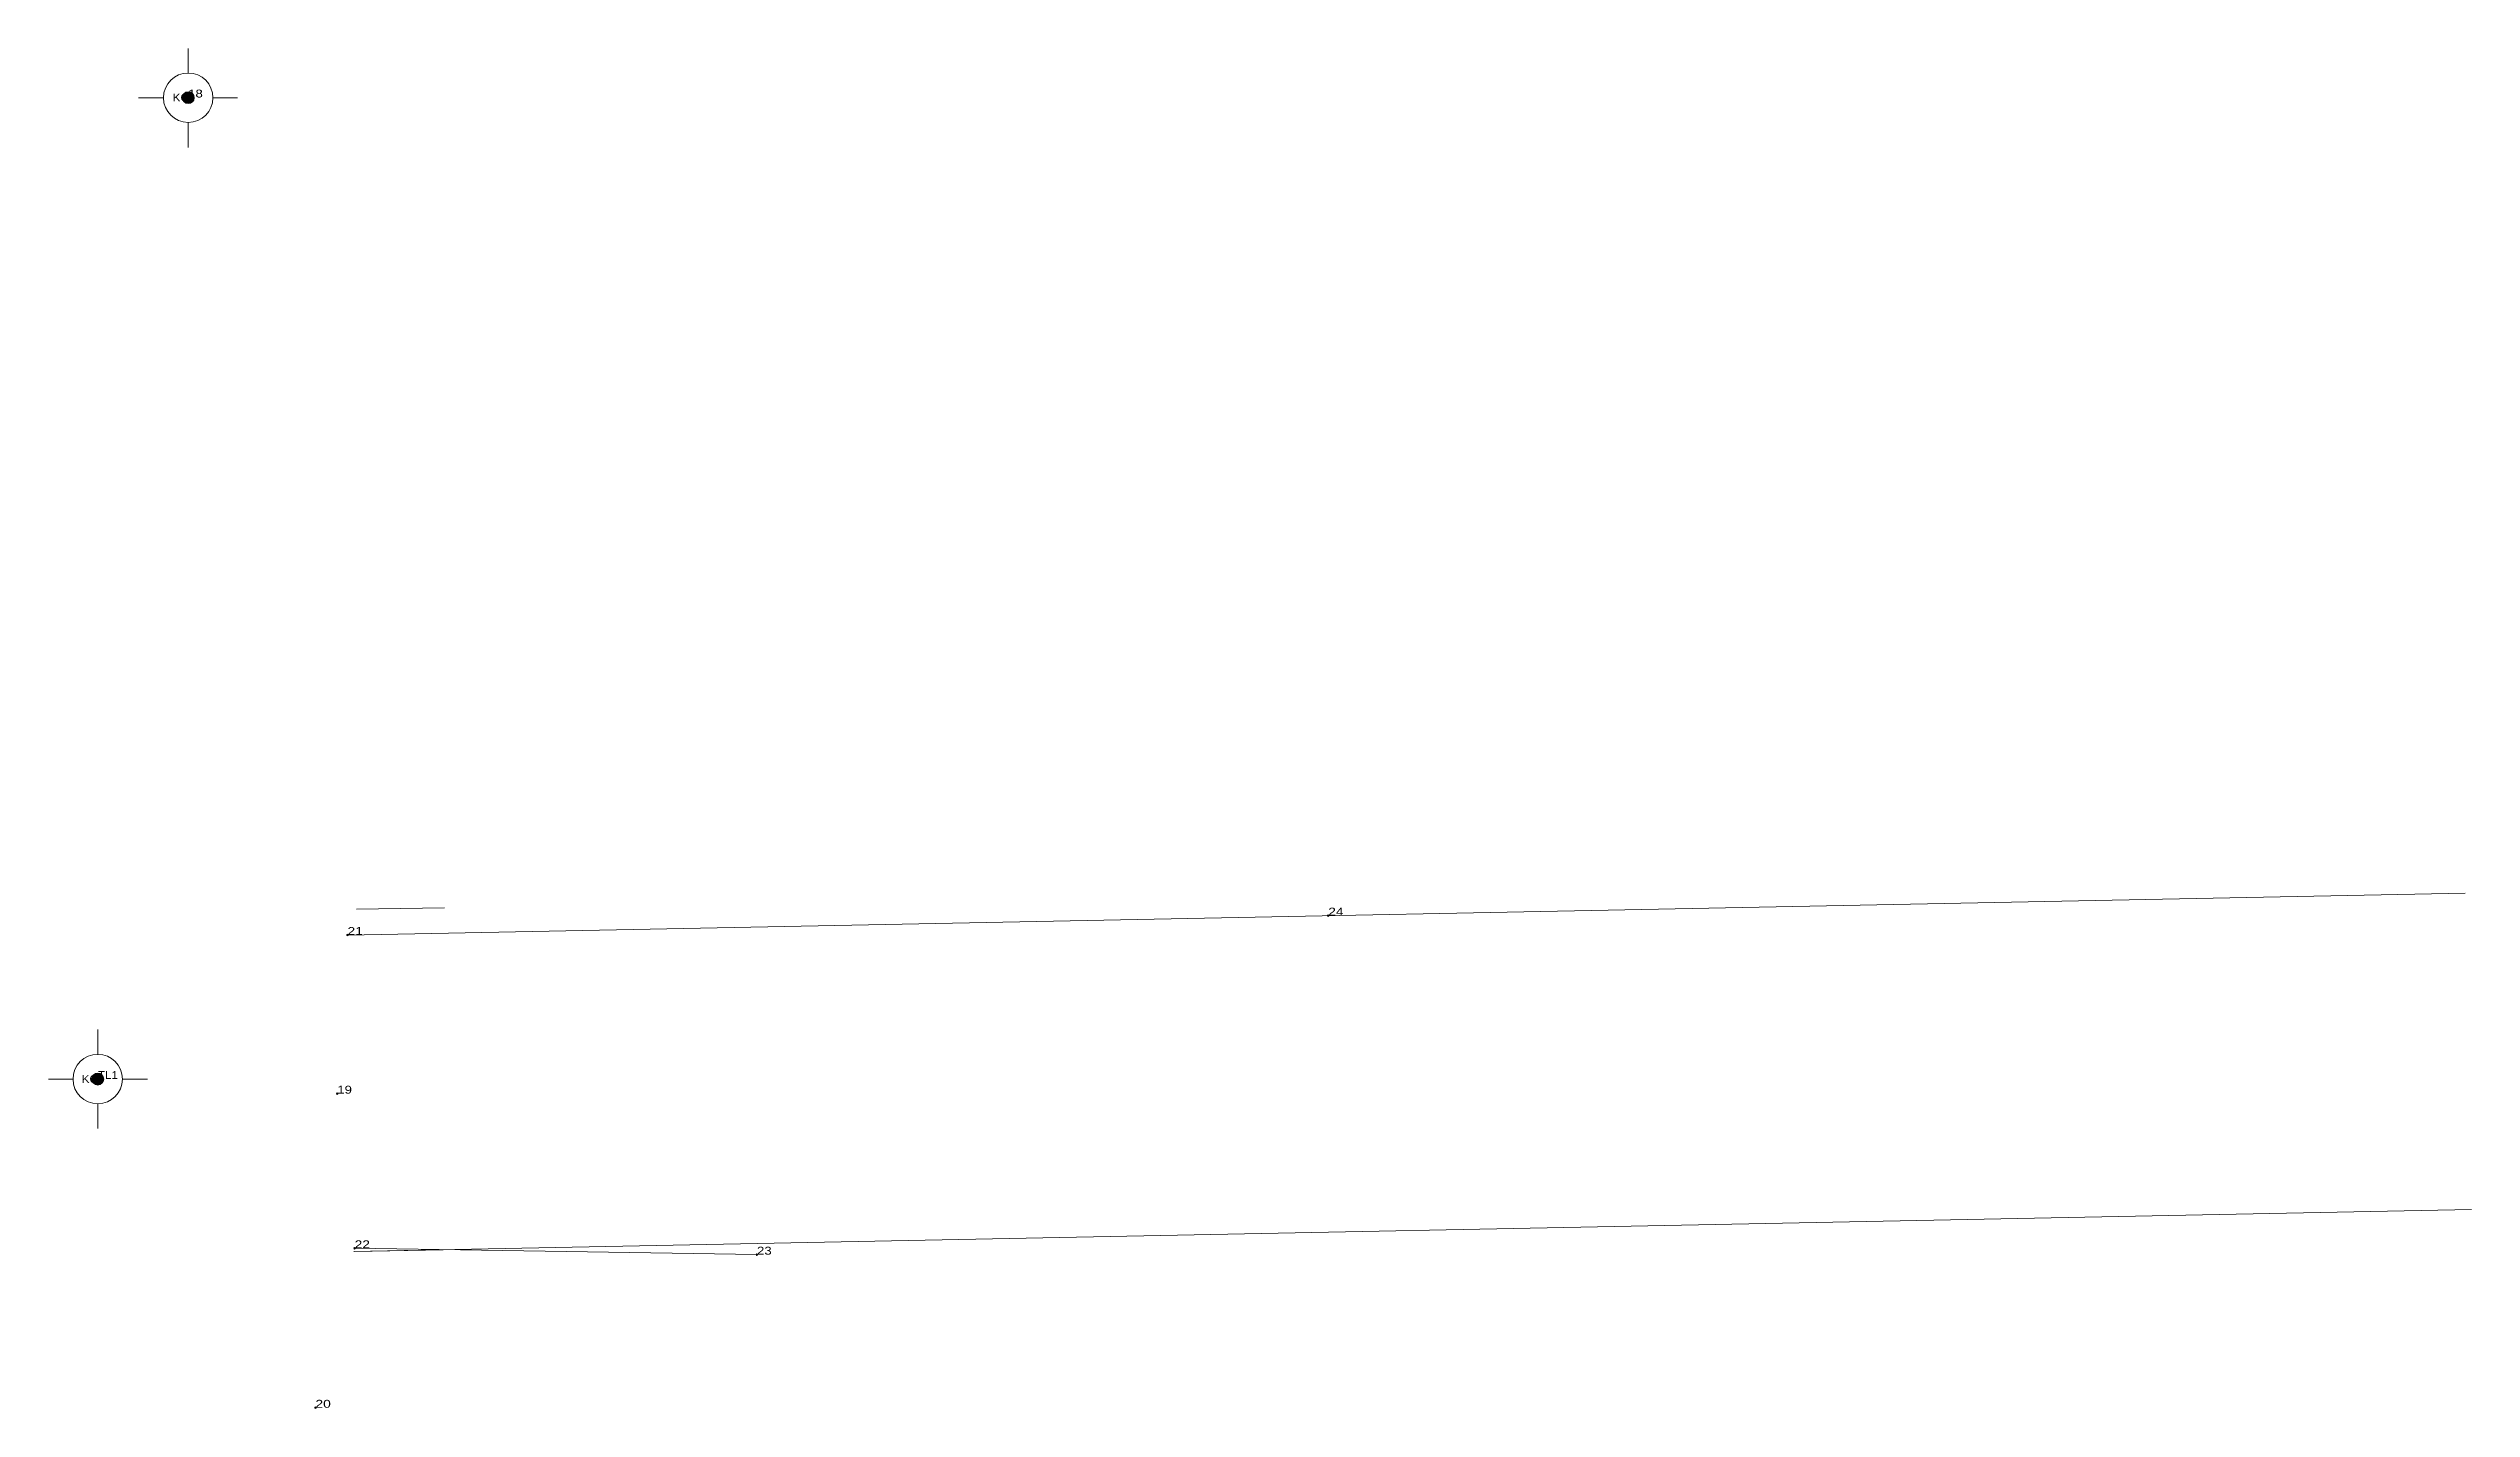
# Model space of a CAD drawing. Header units: metres. Extents: x 548097 to 548158, y 1838658 to 1838773.
# Drawn here: x 548096.6 to 548157.8, y 1838738.8 to 1838773.2 of the extents above.
import ezdxf
from ezdxf.enums import TextEntityAlignment as Align

# ---------------------------------------------------------------- set-up
doc = ezdxf.new("R2010")
doc.units = ezdxf.units.M
doc.header["$LTSCALE"] = 0.08
doc.header["$PDMODE"] = 32
doc.header["$PDSIZE"] = 0.04
doc.layers.add('12', color=7, linetype='Continuous')
doc.layers.add('9', color=7, linetype='Continuous')
doc.layers.add('15', color=7, linetype='Continuous', lineweight=13)
doc.layers.add('7', color=7, linetype='Continuous', lineweight=13)

msp = doc.modelspace()

# ---------------------------------------------------------------- hatches: boundary and pattern name
at = {"layer": '7'}
for points in [[(548100.13247, 1838771.82452, 1), (548100.13247, 1838772.12452, 1)], [(548097.84647, 1838747.01752, 1), (548097.84647, 1838747.31752, 1)]]:
    msp.add_hatch(color=256, dxfattribs=at).paths.add_polyline_path(points)

# ---------------------------------------------------------------- linework, layer by layer
at = {"layer": '15'}
for p, q in [((548104.16, 1838750.81), (548157.69, 1838751.87)), ((548106.61, 1838751.5), (548104.39, 1838751.46)), ((548104.32, 1838742.81), (548157.85, 1838743.87)), ((548104.34, 1838742.89), (548114.51, 1838742.73)), ((548106.58, 1838742.85), (548104.34, 1838742.81))]:
    msp.add_line(p, q, dxfattribs=at)
at = {"layer": '7'}
for p, q in [((548100.13, 1838772.6), (548100.13, 1838773.22)), ((548099.51, 1838771.97), (548098.88, 1838771.97)), ((548101.38, 1838771.97), (548100.76, 1838771.97)), ((548100.13, 1838770.72), (548100.13, 1838771.35)), ((548097.85, 1838747.79), (548097.85, 1838748.42)), ((548097.22, 1838747.17), (548096.6, 1838747.17)), ((548099.1, 1838747.17), (548098.47, 1838747.17)), ((548097.85, 1838745.92), (548097.85, 1838746.54))]:
    msp.add_line(p, q, dxfattribs=at)
for centre, radius in [((548100.13247, 1838771.97452), 0.625), ((548100.13247, 1838771.97452), 0.15), ((548097.84647, 1838747.16752), 0.625), ((548097.84647, 1838747.16752), 0.15)]:
    msp.add_circle(centre, radius, dxfattribs=at)
for p in [(548104.16, 1838750.81), (548128.95, 1838751.3), (548103.9, 1838746.8), (548104.34, 1838742.89), (548114.51, 1838742.73), (548103.35, 1838738.86)]:
    msp.add_point(p, dxfattribs=at)

# ---------------------------------------------------------------- texts
at = {"layer": '12'}
for s, width, p in [('24', 1.3, (548128.95, 1838751.3)), ('21', 1.3, (548104.16, 1838750.81)), ('19', 1.25, (548103.9, 1838746.8)), ('22', 1.3, (548104.34, 1838742.89)), ('23', 1.25, (548114.51, 1838742.73)), ('20', 1.3, (548103.35, 1838738.86))]:
    msp.add_text(s, height=0.2, dxfattribs=dict(at, width=width)).set_placement(p)
at = {"layer": '7'}
for s, width, p in [('18', 1.25, (548100.13, 1838771.98)), ('TL1', 1.1, (548097.85, 1838747.17))]:
    msp.add_text(s, height=0.2, dxfattribs=dict(at, width=width)).set_placement(p)
at = {"layer": '9', "width": 1.1}
for p in [(548100.15, 1838771.88), (548097.85, 1838747.07)]:
    msp.add_text('KC', height=0.2, dxfattribs=at).set_placement(p, align=Align.RIGHT)

doc.saveas('drawing.dxf')
